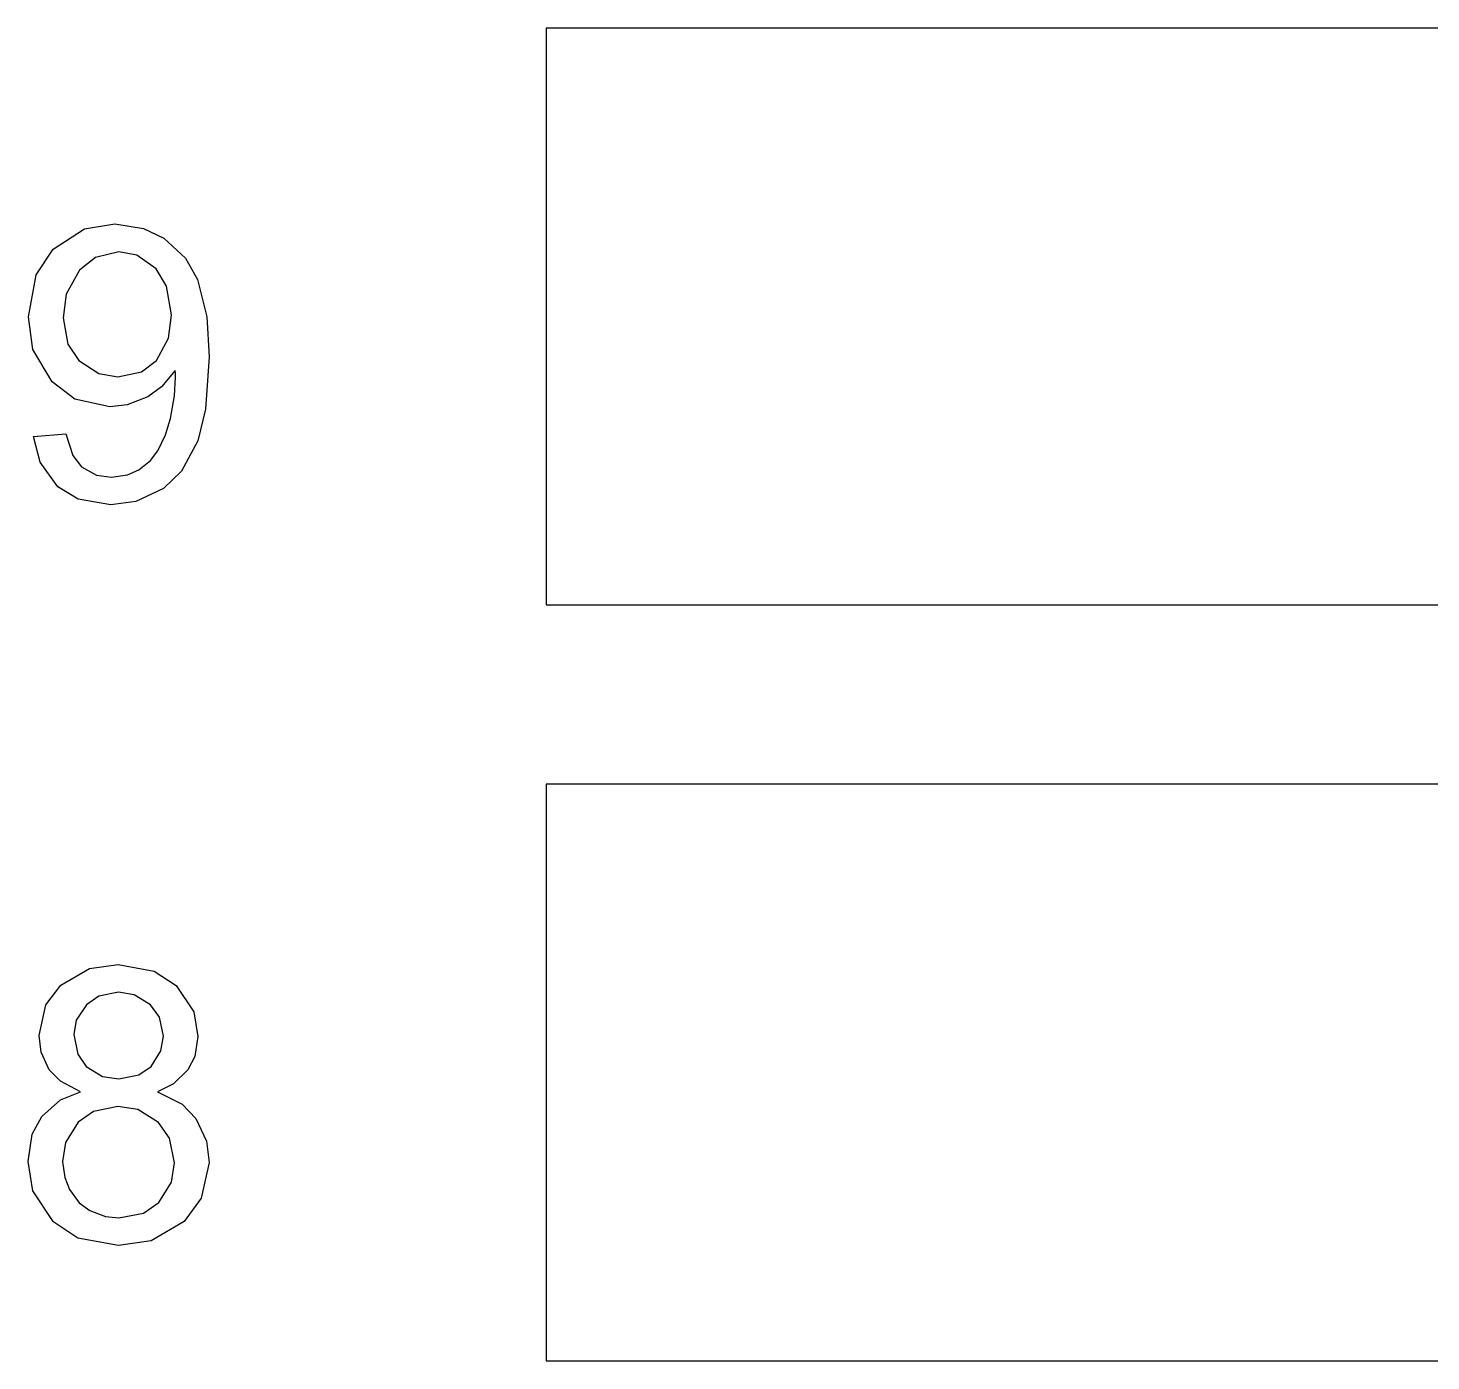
# Model space of a CAD drawing. Header units: millimetres. Extents: x -489 to 574, y -241 to 530.
# Drawn here: x -320.12 to -273.78, y 4.28 to 48.31 of the extents above; entities that cross this region are included whole.
import ezdxf

# ---------------------------------------------------------------- set-up
doc = ezdxf.new("R2010")
doc.units = ezdxf.units.MM
doc.layers.add('01_线宽0.15', color=7, linetype='Continuous')
doc.layers.add('实填充图层01', color=7, linetype='Continuous')

# ---------------------------------------------------------------- blocks, each defined once
blk = doc.blocks.new('图块0818_无名图块')
at = {"layer": '实填充图层01'}
for p, q in [((-0.15, -0.01), (-0.516, 0.363)), ((0.516, -0.363), (-0.15, -0.01))]:
    blk.add_line(p, q, dxfattribs=at)
blk = doc.blocks.new('图块0819_无名图块')
at = {"layer": '实填充图层01'}
for p, q in [((-0.102, 0.022), (-0.167, 0.565)), ((0.167, -0.565), (-0.102, 0.022))]:
    blk.add_line(p, q, dxfattribs=at)
blk = doc.blocks.new('图块0820_无名图块')
at = {"layer": '实填充图层01'}
for p, q in [((-0.133, 0.178), (0.356, 0.834)), ((-0.356, -0.834), (-0.133, 0.178))]:
    blk.add_line(p, q, dxfattribs=at)
blk = doc.blocks.new('图块0821_无名图块')
at = {"layer": '实填充图层01'}
for p, q in [((-0.948, -0.339), (-0.002, 0.207)), ((-0.002, 0.207), (0.948, 0.339))]:
    blk.add_line(p, q, dxfattribs=at)
blk = doc.blocks.new('图块0822_无名图块')
at = {"layer": '实填充图层01'}
for p, q in [((-0.957, 0.346), (0.229, 0.129)), ((0.229, 0.129), (0.957, -0.346))]:
    blk.add_line(p, q, dxfattribs=at)
blk = doc.blocks.new('图块0823_无名图块')
at = {"layer": '实填充图层01'}
for p, q in [((-0.362, 0.842), (0.222, -0.027)), ((0.222, -0.027), (0.362, -0.842))]:
    blk.add_line(p, q, dxfattribs=at)
blk = doc.blocks.new('图块0824_无名图块')
at = {"layer": '实填充图层01'}
for p, q in [((0.165, 0.55), (0.061, -0.107)), ((0.061, -0.107), (-0.165, -0.55))]:
    blk.add_line(p, q, dxfattribs=at)
blk = doc.blocks.new('图块0825_无名图块')
at = {"layer": '实填充图层01'}
for p, q in [((0.503, 0.362), (0.025, -0.097)), ((0.025, -0.097), (-0.503, -0.362))]:
    blk.add_line(p, q, dxfattribs=at)
blk = doc.blocks.new('图块0826_无名图块')
at = {"layer": '实填充图层01'}
for p, q in [((-0.634, 0.44), (0.175, 0.03)), ((0.175, 0.03), (0.634, -0.44))]:
    blk.add_line(p, q, dxfattribs=at)
blk = doc.blocks.new('图块0827_无名图块')
at = {"layer": '实填充图层01'}
for p, q in [((-0.218, 0.725), (0.133, -0.028)), ((0.133, -0.028), (0.218, -0.725))]:
    blk.add_line(p, q, dxfattribs=at)
blk = doc.blocks.new('图块0828_无名图块')
at = {"layer": '实填充图层01'}
for p, q in [((0.412, 0.979), (0.153, -0.209)), ((0.153, -0.209), (-0.412, -0.979))]:
    blk.add_line(p, q, dxfattribs=at)
blk = doc.blocks.new('图块0829_无名图块')
at = {"layer": '实填充图层01'}
for p, q in [((1.084, 0.397), (-0.003, -0.243)), ((-0.003, -0.243), (-1.084, -0.397))]:
    blk.add_line(p, q, dxfattribs=at)
blk = doc.blocks.new('图块0830_无名图块')
at = {"layer": '实填充图层01'}
for p, q in [((-0.258, -0.149), (-1.084, 0.398)), ((1.084, -0.398), (-0.258, -0.149))]:
    blk.add_line(p, q, dxfattribs=at)
blk = doc.blocks.new('图块0831_无名图块')
at = {"layer": '实填充图层01'}
for p, q in [((-0.252, 0.022), (-0.412, 0.994)), ((0.412, -0.994), (-0.252, 0.022))]:
    blk.add_line(p, q, dxfattribs=at)
blk = doc.blocks.new('图块0832_无名图块')
at = {"layer": '实填充图层01'}
for p, q in [((-0.084, 0.16), (0.225, 0.742)), ((-0.225, -0.742), (-0.084, 0.16))]:
    blk.add_line(p, q, dxfattribs=at)
blk = doc.blocks.new('图块0833_无名图块')
at = {"layer": '实填充图层01'}
for p, q in [((-0.641, -0.407), (-0.017, 0.144)), ((-0.017, 0.144), (0.641, 0.407))]:
    blk.add_line(p, q, dxfattribs=at)
blk = doc.blocks.new('图块0834_无名图块')
at = {"layer": '实填充图层01'}
for p, q in [((-0.205, 0.528), (-0.076, -0.122)), ((-0.076, -0.122), (0.205, -0.528))]:
    blk.add_line(p, q, dxfattribs=at)
blk = doc.blocks.new('图块0835_无名图块')
at = {"layer": '实填充图层01'}
for p, q in [((-0.541, 0.205), (0.001, -0.126)), ((0.001, -0.126), (0.541, -0.205))]:
    blk.add_line(p, q, dxfattribs=at)
blk = doc.blocks.new('图块0836_无名图块')
at = {"layer": '实填充图层01'}
for p, q in [((0.123, -0.076), (0.529, 0.203)), ((-0.529, -0.203), (0.123, -0.076))]:
    blk.add_line(p, q, dxfattribs=at)
blk = doc.blocks.new('图块0837_无名图块')
at = {"layer": '实填充图层01'}
for p, q in [((0.125, 0.014), (0.204, 0.498)), ((-0.204, -0.498), (0.125, 0.014))]:
    blk.add_line(p, q, dxfattribs=at)
blk = doc.blocks.new('图块0838_无名图块')
at = {"layer": '实填充图层01'}
for p, q in [((0.079, 0.111), (-0.211, 0.518)), ((0.211, -0.518), (0.079, 0.111))]:
    blk.add_line(p, q, dxfattribs=at)
blk = doc.blocks.new('图块0839_无名图块')
at = {"layer": '实填充图层01'}
for p, q in [((-0.01, 0.128), (-0.529, 0.21)), ((0.529, -0.21), (-0.01, 0.128))]:
    blk.add_line(p, q, dxfattribs=at)
blk = doc.blocks.new('图块0840_无名图块')
at = {"layer": '实填充图层01'}
for p, q in [((-0.119, 0.076), (-0.531, -0.205)), ((0.531, 0.205), (-0.119, 0.076))]:
    blk.add_line(p, q, dxfattribs=at)
blk = doc.blocks.new('图块0841_无名图块')
at = {"layer": '实填充图层01'}
for p, q in [((0.209, 0.49), (-0.128, -0.019)), ((-0.128, -0.019), (-0.209, -0.49))]:
    blk.add_line(p, q, dxfattribs=at)
blk = doc.blocks.new('图块0842_无名图块')
at = {"layer": '实填充图层01'}
for p, q in [((-0.111, 0.462), (-0.042, -0.063)), ((-0.042, -0.063), (0.111, -0.462))]:
    blk.add_line(p, q, dxfattribs=at)
blk = doc.blocks.new('图块0843_无名图块')
at = {"layer": '实填充图层01'}
for p, q in [((-0.336, 0.345), (-0.016, -0.091)), ((-0.016, -0.091), (0.336, -0.345))]:
    blk.add_line(p, q, dxfattribs=at)
blk = doc.blocks.new('图块0844_无名图块')
at = {"layer": '实填充图层01'}
for p, q in [((-0.48, 0.123), (0.042, -0.075)), ((0.042, -0.075), (0.48, -0.123))]:
    blk.add_line(p, q, dxfattribs=at)
blk = doc.blocks.new('图块0845_无名图块')
at = {"layer": '实填充图层01'}
for p, q in [((0.151, -0.096), (0.661, 0.257)), ((-0.661, -0.257), (0.151, -0.096))]:
    blk.add_line(p, q, dxfattribs=at)
blk = doc.blocks.new('图块0846_无名图块')
at = {"layer": '实填充图层01'}
for p, q in [((0.158, 0.01), (0.258, 0.654)), ((-0.258, -0.654), (0.158, 0.01))]:
    blk.add_line(p, q, dxfattribs=at)
blk = doc.blocks.new('图块0847_无名图块')
at = {"layer": '实填充图层01'}
for p, q in [((0.099, 0.149), (-0.266, 0.667)), ((0.266, -0.667), (0.099, 0.149))]:
    blk.add_line(p, q, dxfattribs=at)
blk = doc.blocks.new('图块0848_无名图块')
at = {"layer": '实填充图层01'}
for p, q in [((-0.013, 0.161), (-0.672, 0.264)), ((0.672, -0.264), (-0.013, 0.161))]:
    blk.add_line(p, q, dxfattribs=at)
blk = doc.blocks.new('图块0849_无名图块')
at = {"layer": '实填充图层01'}
for p, q in [((-0.147, 0.097), (-0.653, -0.26)), ((0.653, 0.26), (-0.147, 0.097))]:
    blk.add_line(p, q, dxfattribs=at)
blk = doc.blocks.new('图块0850_无名图块')
at = {"layer": '实填充图层01'}
for p, q in [((0.257, 0.651), (-0.158, -0.014)), ((-0.158, -0.014), (-0.257, -0.651))]:
    blk.add_line(p, q, dxfattribs=at)
blk = doc.blocks.new('图块0851_无名图块')
at = {"layer": '实填充图层01'}
for p, q in [((-0.15, -0.01), (-0.516, 0.363)), ((0.516, -0.363), (-0.15, -0.01))]:
    blk.add_line(p, q, dxfattribs=at)
blk = doc.blocks.new('图块0852_无名图块')
at = {"layer": '实填充图层01'}
for p, q in [((-0.102, 0.022), (-0.167, 0.565)), ((0.167, -0.565), (-0.102, 0.022))]:
    blk.add_line(p, q, dxfattribs=at)
blk = doc.blocks.new('图块0853_无名图块')
at = {"layer": '实填充图层01'}
for p, q in [((-0.133, 0.178), (0.356, 0.834)), ((-0.356, -0.834), (-0.133, 0.178))]:
    blk.add_line(p, q, dxfattribs=at)
blk = doc.blocks.new('图块0854_无名图块')
at = {"layer": '实填充图层01'}
for p, q in [((-0.948, -0.339), (-0.002, 0.207)), ((-0.002, 0.207), (0.948, 0.339))]:
    blk.add_line(p, q, dxfattribs=at)
blk = doc.blocks.new('图块0855_无名图块')
at = {"layer": '实填充图层01'}
for p, q in [((-0.957, 0.346), (0.229, 0.129)), ((0.229, 0.129), (0.957, -0.346))]:
    blk.add_line(p, q, dxfattribs=at)
blk = doc.blocks.new('图块0856_无名图块')
at = {"layer": '实填充图层01'}
for p, q in [((-0.362, 0.842), (0.222, -0.027)), ((0.222, -0.027), (0.362, -0.842))]:
    blk.add_line(p, q, dxfattribs=at)
blk = doc.blocks.new('图块0857_无名图块')
at = {"layer": '实填充图层01'}
for p, q in [((0.165, 0.55), (0.061, -0.107)), ((0.061, -0.107), (-0.165, -0.55))]:
    blk.add_line(p, q, dxfattribs=at)
blk = doc.blocks.new('图块0858_无名图块')
at = {"layer": '实填充图层01'}
for p, q in [((0.503, 0.362), (0.025, -0.097)), ((0.025, -0.097), (-0.503, -0.362))]:
    blk.add_line(p, q, dxfattribs=at)
blk = doc.blocks.new('图块0859_无名图块')
at = {"layer": '实填充图层01'}
for p, q in [((-0.634, 0.44), (0.175, 0.03)), ((0.175, 0.03), (0.634, -0.44))]:
    blk.add_line(p, q, dxfattribs=at)
blk = doc.blocks.new('图块0860_无名图块')
at = {"layer": '实填充图层01'}
for p, q in [((-0.218, 0.725), (0.133, -0.028)), ((0.133, -0.028), (0.218, -0.725))]:
    blk.add_line(p, q, dxfattribs=at)
blk = doc.blocks.new('图块0861_无名图块')
at = {"layer": '实填充图层01'}
for p, q in [((0.412, 0.979), (0.153, -0.209)), ((0.153, -0.209), (-0.412, -0.979))]:
    blk.add_line(p, q, dxfattribs=at)
blk = doc.blocks.new('图块0862_无名图块')
at = {"layer": '实填充图层01'}
for p, q in [((1.084, 0.397), (-0.003, -0.243)), ((-0.003, -0.243), (-1.084, -0.397))]:
    blk.add_line(p, q, dxfattribs=at)
blk = doc.blocks.new('图块0863_无名图块')
at = {"layer": '实填充图层01'}
for p, q in [((-0.258, -0.149), (-1.084, 0.398)), ((1.084, -0.398), (-0.258, -0.149))]:
    blk.add_line(p, q, dxfattribs=at)
blk = doc.blocks.new('图块0864_无名图块')
at = {"layer": '实填充图层01'}
for p, q in [((-0.252, 0.022), (-0.412, 0.994)), ((0.412, -0.994), (-0.252, 0.022))]:
    blk.add_line(p, q, dxfattribs=at)
blk = doc.blocks.new('图块0865_无名图块')
at = {"layer": '实填充图层01'}
for p, q in [((-0.084, 0.16), (0.225, 0.742)), ((-0.225, -0.742), (-0.084, 0.16))]:
    blk.add_line(p, q, dxfattribs=at)
blk = doc.blocks.new('图块0866_无名图块')
at = {"layer": '实填充图层01'}
for p, q in [((-0.641, -0.407), (-0.017, 0.144)), ((-0.017, 0.144), (0.641, 0.407))]:
    blk.add_line(p, q, dxfattribs=at)
blk = doc.blocks.new('图块0867_无名图块')
at = {"layer": '实填充图层01'}
for p, q in [((-0.205, 0.528), (-0.076, -0.122)), ((-0.076, -0.122), (0.205, -0.528))]:
    blk.add_line(p, q, dxfattribs=at)
blk = doc.blocks.new('图块0868_无名图块')
at = {"layer": '实填充图层01'}
for p, q in [((-0.541, 0.205), (0.001, -0.126)), ((0.001, -0.126), (0.541, -0.205))]:
    blk.add_line(p, q, dxfattribs=at)
blk = doc.blocks.new('图块0869_无名图块')
at = {"layer": '实填充图层01'}
for p, q in [((0.123, -0.076), (0.529, 0.203)), ((-0.529, -0.203), (0.123, -0.076))]:
    blk.add_line(p, q, dxfattribs=at)
blk = doc.blocks.new('图块0870_无名图块')
at = {"layer": '实填充图层01'}
for p, q in [((0.125, 0.014), (0.204, 0.498)), ((-0.204, -0.498), (0.125, 0.014))]:
    blk.add_line(p, q, dxfattribs=at)
blk = doc.blocks.new('图块0871_无名图块')
at = {"layer": '实填充图层01'}
for p, q in [((0.079, 0.111), (-0.211, 0.518)), ((0.211, -0.518), (0.079, 0.111))]:
    blk.add_line(p, q, dxfattribs=at)
blk = doc.blocks.new('图块0872_无名图块')
at = {"layer": '实填充图层01'}
for p, q in [((-0.01, 0.128), (-0.529, 0.21)), ((0.529, -0.21), (-0.01, 0.128))]:
    blk.add_line(p, q, dxfattribs=at)
blk = doc.blocks.new('图块0873_无名图块')
at = {"layer": '实填充图层01'}
for p, q in [((-0.119, 0.076), (-0.531, -0.205)), ((0.531, 0.205), (-0.119, 0.076))]:
    blk.add_line(p, q, dxfattribs=at)
blk = doc.blocks.new('图块0874_无名图块')
at = {"layer": '实填充图层01'}
for p, q in [((0.209, 0.49), (-0.128, -0.019)), ((-0.128, -0.019), (-0.209, -0.49))]:
    blk.add_line(p, q, dxfattribs=at)
blk = doc.blocks.new('图块0875_无名图块')
at = {"layer": '实填充图层01'}
for p, q in [((-0.111, 0.462), (-0.042, -0.063)), ((-0.042, -0.063), (0.111, -0.462))]:
    blk.add_line(p, q, dxfattribs=at)
blk = doc.blocks.new('图块0876_无名图块')
at = {"layer": '实填充图层01'}
for p, q in [((-0.336, 0.345), (-0.016, -0.091)), ((-0.016, -0.091), (0.336, -0.345))]:
    blk.add_line(p, q, dxfattribs=at)
blk = doc.blocks.new('图块0877_无名图块')
at = {"layer": '实填充图层01'}
for p, q in [((-0.48, 0.123), (0.042, -0.075)), ((0.042, -0.075), (0.48, -0.123))]:
    blk.add_line(p, q, dxfattribs=at)
blk = doc.blocks.new('图块0878_无名图块')
at = {"layer": '实填充图层01'}
for p, q in [((0.151, -0.096), (0.661, 0.257)), ((-0.661, -0.257), (0.151, -0.096))]:
    blk.add_line(p, q, dxfattribs=at)
blk = doc.blocks.new('图块0879_无名图块')
at = {"layer": '实填充图层01'}
for p, q in [((0.158, 0.01), (0.258, 0.654)), ((-0.258, -0.654), (0.158, 0.01))]:
    blk.add_line(p, q, dxfattribs=at)
blk = doc.blocks.new('图块0880_无名图块')
at = {"layer": '实填充图层01'}
for p, q in [((0.099, 0.149), (-0.266, 0.667)), ((0.266, -0.667), (0.099, 0.149))]:
    blk.add_line(p, q, dxfattribs=at)
blk = doc.blocks.new('图块0881_无名图块')
at = {"layer": '实填充图层01'}
for p, q in [((-0.013, 0.161), (-0.672, 0.264)), ((0.672, -0.264), (-0.013, 0.161))]:
    blk.add_line(p, q, dxfattribs=at)
blk = doc.blocks.new('图块0882_无名图块')
at = {"layer": '实填充图层01'}
for p, q in [((-0.147, 0.097), (-0.653, -0.26)), ((0.653, 0.26), (-0.147, 0.097))]:
    blk.add_line(p, q, dxfattribs=at)
blk = doc.blocks.new('图块0883_无名图块')
at = {"layer": '实填充图层01'}
for p, q in [((0.257, 0.651), (-0.158, -0.014)), ((-0.158, -0.014), (-0.257, -0.651))]:
    blk.add_line(p, q, dxfattribs=at)
blk = doc.blocks.new('图块2606_无名图块')
at = {"layer": '实填充图层01'}
for p, q in [((-0.26, 0.547), (-0.03, -0.168)), ((-0.03, -0.168), (0.26, -0.547))]:
    blk.add_line(p, q, dxfattribs=at)
blk = doc.blocks.new('图块2607_无名图块')
at = {"layer": '实填充图层01'}
for p, q in [((-0.493, 0.17), (0.005, -0.104)), ((0.005, -0.104), (0.493, -0.17))]:
    blk.add_line(p, q, dxfattribs=at)
blk = doc.blocks.new('图块2608_无名图块')
at = {"layer": '实填充图层01'}
for p, q in [((0.085, -0.044), (0.452, 0.119)), ((-0.452, -0.119), (0.085, -0.044))]:
    blk.add_line(p, q, dxfattribs=at)
blk = doc.blocks.new('图块2609_无名图块')
at = {"layer": '实填充图层01'}
for p, q in [((0.074, -0.002), (0.317, 0.315)), ((-0.317, -0.315), (0.074, -0.002))]:
    blk.add_line(p, q, dxfattribs=at)
blk = doc.blocks.new('图块2610_无名图块')
at = {"layer": '实填充图层01'}
for p, q in [((0.044, -0.004), (0.206, 0.532)), ((-0.206, -0.532), (0.044, -0.004))]:
    blk.add_line(p, q, dxfattribs=at)
blk = doc.blocks.new('图块2611_无名图块')
at = {"layer": '实填充图层01'}
for p, q in [((0.051, 0.076), (0.084, 0.683)), ((-0.084, -0.683), (0.051, 0.076))]:
    blk.add_line(p, q, dxfattribs=at)
blk = doc.blocks.new('图块2612_无名图块')
at = {"layer": '实填充图层01'}
for p, q in [((0.001, -0.005), (-0.003, 0.112)), ((0.003, -0.112), (0.001, -0.005))]:
    blk.add_line(p, q, dxfattribs=at)
blk = doc.blocks.new('图块2613_无名图块')
at = {"layer": '实填充图层01'}
for p, q in [((0.456, 0.433), (0.005, -0.102)), ((0.005, -0.102), (-0.456, -0.433))]:
    blk.add_line(p, q, dxfattribs=at)
blk = doc.blocks.new('图块2614_无名图块')
at = {"layer": '实填充图层01'}
for p, q in [((0.627, 0.166), (-0.052, -0.102)), ((-0.052, -0.102), (-0.627, -0.166))]:
    blk.add_line(p, q, dxfattribs=at)
blk = doc.blocks.new('图块2615_无名图块')
at = {"layer": '实填充图层01'}
for p, q in [((-0.2, -0.153), (-0.954, 0.41)), ((0.954, -0.41), (-0.2, -0.153))]:
    blk.add_line(p, q, dxfattribs=at)
blk = doc.blocks.new('图块2616_无名图块')
at = {"layer": '实填充图层01'}
for p, q in [((-0.239, 0), (-0.39, 1.078)), ((0.39, -1.078), (-0.239, 0))]:
    blk.add_line(p, q, dxfattribs=at)
blk = doc.blocks.new('图块2617_无名图块')
at = {"layer": '实填充图层01'}
for p, q in [((-0.152, 0.267), (0.407, 1.113)), ((-0.407, -1.113), (-0.152, 0.267))]:
    blk.add_line(p, q, dxfattribs=at)
blk = doc.blocks.new('图块2618_无名图块')
at = {"layer": '实填充图层01'}
for p, q in [((-1.02, -0.421), (0.02, 0.258)), ((0.02, 0.258), (1.02, 0.421))]:
    blk.add_line(p, q, dxfattribs=at)
blk = doc.blocks.new('图块2619_无名图块')
at = {"layer": '实填充图层01'}
for p, q in [((-0.81, 0.239), (0.133, 0.089)), ((0.133, 0.089), (0.81, -0.239))]:
    blk.add_line(p, q, dxfattribs=at)
blk = doc.blocks.new('图块2620_无名图块')
at = {"layer": '实填充图层01'}
for p, q in [((-0.557, 0.681), (0.154, 0.019)), ((0.154, 0.019), (0.557, -0.681))]:
    blk.add_line(p, q, dxfattribs=at)
blk = doc.blocks.new('图块2621_无名图块')
at = {"layer": '实填充图层01'}
for p, q in [((-0.19, 1.278), (0.117, 0.041)), ((0.117, 0.041), (0.19, -1.278))]:
    blk.add_line(p, q, dxfattribs=at)
blk = doc.blocks.new('图块2622_无名图块')
at = {"layer": '实填充图层01'}
for p, q in [((0.189, 1.388), (0.07, -0.342)), ((0.07, -0.342), (-0.189, -1.388))]:
    blk.add_line(p, q, dxfattribs=at)
blk = doc.blocks.new('图块2623_无名图块')
at = {"layer": '实填充图层01'}
for p, q in [((0.563, 0.786), (0.023, -0.216)), ((0.023, -0.216), (-0.563, -0.786))]:
    blk.add_line(p, q, dxfattribs=at)
blk = doc.blocks.new('图块2624_无名图块')
at = {"layer": '实填充图层01'}
for p, q in [((0.874, 0.27), (-0.042, -0.165)), ((-0.042, -0.165), (-0.874, -0.27))]:
    blk.add_line(p, q, dxfattribs=at)
blk = doc.blocks.new('图块2625_无名图块')
at = {"layer": '实填充图层01'}
for p, q in [((-0.201, -0.111), (-0.871, 0.296)), ((0.871, -0.296), (-0.201, -0.111))]:
    blk.add_line(p, q, dxfattribs=at)
blk = doc.blocks.new('图块2626_无名图块')
at = {"layer": '实填充图层01'}
for p, q in [((-0.181, -0.018), (-0.405, 0.834)), ((0.405, -0.834), (-0.181, -0.018))]:
    blk.add_line(p, q, dxfattribs=at)
blk = doc.blocks.new('图块2627_无名图块')
at = {"layer": '实填充图层01'}
for p, q in [((0.095, 0.189), (-0.254, 0.761)), ((0.254, -0.761), (0.095, 0.189))]:
    blk.add_line(p, q, dxfattribs=at)
blk = doc.blocks.new('图块2628_无名图块')
at = {"layer": '实填充图层01'}
for p, q in [((-0.02, 0.172), (-0.615, 0.281)), ((0.615, -0.281), (-0.02, 0.172))]:
    blk.add_line(p, q, dxfattribs=at)
blk = doc.blocks.new('图块2629_无名图块')
at = {"layer": '实填充图层01'}
for p, q in [((-0.128, 0.113), (-0.648, -0.303)), ((0.648, 0.303), (-0.128, 0.113))]:
    blk.add_line(p, q, dxfattribs=at)
blk = doc.blocks.new('图块2630_无名图块')
at = {"layer": '实填充图层01'}
for p, q in [((0.274, 0.786), (-0.168, -0.006)), ((-0.168, -0.006), (-0.274, -0.786))]:
    blk.add_line(p, q, dxfattribs=at)
blk = doc.blocks.new('图块2631_无名图块')
at = {"layer": '实填充图层01'}
for p, q in [((-0.259, 0.704), (-0.096, -0.165)), ((-0.096, -0.165), (0.259, -0.704))]:
    blk.add_line(p, q, dxfattribs=at)
blk = doc.blocks.new('图块2632_无名图块')
at = {"layer": '实填充图层01'}
for p, q in [((-0.647, 0.271), (0.016, -0.166)), ((0.016, -0.166), (0.647, -0.271))]:
    blk.add_line(p, q, dxfattribs=at)
blk = doc.blocks.new('图块2633_无名图块')
at = {"layer": '实填充图层01'}
for p, q in [((0.144, -0.101), (0.636, 0.271)), ((-0.636, -0.271), (0.144, -0.101))]:
    blk.add_line(p, q, dxfattribs=at)
blk = doc.blocks.new('图块2634_无名图块')
at = {"layer": '实填充图层01'}
for p, q in [((0.153, -0.013), (0.249, 0.75)), ((-0.249, -0.75), (0.153, -0.013))]:
    blk.add_line(p, q, dxfattribs=at)
blk = doc.blocks.new('图块2635_无名图块')
at = {"layer": '实填充图层01'}
for p, q in [((-0.26, 0.547), (-0.03, -0.168)), ((-0.03, -0.168), (0.26, -0.547))]:
    blk.add_line(p, q, dxfattribs=at)
blk = doc.blocks.new('图块2636_无名图块')
at = {"layer": '实填充图层01'}
for p, q in [((-0.493, 0.17), (0.005, -0.104)), ((0.005, -0.104), (0.493, -0.17))]:
    blk.add_line(p, q, dxfattribs=at)
blk = doc.blocks.new('图块2637_无名图块')
at = {"layer": '实填充图层01'}
for p, q in [((0.085, -0.044), (0.452, 0.119)), ((-0.452, -0.119), (0.085, -0.044))]:
    blk.add_line(p, q, dxfattribs=at)
blk = doc.blocks.new('图块2638_无名图块')
at = {"layer": '实填充图层01'}
for p, q in [((0.074, -0.002), (0.317, 0.315)), ((-0.317, -0.315), (0.074, -0.002))]:
    blk.add_line(p, q, dxfattribs=at)
blk = doc.blocks.new('图块2639_无名图块')
at = {"layer": '实填充图层01'}
for p, q in [((0.044, -0.004), (0.206, 0.532)), ((-0.206, -0.532), (0.044, -0.004))]:
    blk.add_line(p, q, dxfattribs=at)
blk = doc.blocks.new('图块2640_无名图块')
at = {"layer": '实填充图层01'}
for p, q in [((0.051, 0.076), (0.084, 0.683)), ((-0.084, -0.683), (0.051, 0.076))]:
    blk.add_line(p, q, dxfattribs=at)
blk = doc.blocks.new('图块2641_无名图块')
at = {"layer": '实填充图层01'}
for p, q in [((0.001, -0.005), (-0.003, 0.112)), ((0.003, -0.112), (0.001, -0.005))]:
    blk.add_line(p, q, dxfattribs=at)
blk = doc.blocks.new('图块2642_无名图块')
at = {"layer": '实填充图层01'}
for p, q in [((0.456, 0.433), (0.005, -0.102)), ((0.005, -0.102), (-0.456, -0.433))]:
    blk.add_line(p, q, dxfattribs=at)
blk = doc.blocks.new('图块2643_无名图块')
at = {"layer": '实填充图层01'}
for p, q in [((0.627, 0.166), (-0.052, -0.102)), ((-0.052, -0.102), (-0.627, -0.166))]:
    blk.add_line(p, q, dxfattribs=at)
blk = doc.blocks.new('图块2644_无名图块')
at = {"layer": '实填充图层01'}
for p, q in [((-0.2, -0.153), (-0.954, 0.41)), ((0.954, -0.41), (-0.2, -0.153))]:
    blk.add_line(p, q, dxfattribs=at)
blk = doc.blocks.new('图块2645_无名图块')
at = {"layer": '实填充图层01'}
for p, q in [((-0.239, 0), (-0.39, 1.078)), ((0.39, -1.078), (-0.239, 0))]:
    blk.add_line(p, q, dxfattribs=at)
blk = doc.blocks.new('图块2646_无名图块')
at = {"layer": '实填充图层01'}
for p, q in [((-0.152, 0.267), (0.407, 1.113)), ((-0.407, -1.113), (-0.152, 0.267))]:
    blk.add_line(p, q, dxfattribs=at)
blk = doc.blocks.new('图块2647_无名图块')
at = {"layer": '实填充图层01'}
for p, q in [((-1.02, -0.421), (0.02, 0.258)), ((0.02, 0.258), (1.02, 0.421))]:
    blk.add_line(p, q, dxfattribs=at)
blk = doc.blocks.new('图块2648_无名图块')
at = {"layer": '实填充图层01'}
for p, q in [((-0.81, 0.239), (0.133, 0.089)), ((0.133, 0.089), (0.81, -0.239))]:
    blk.add_line(p, q, dxfattribs=at)
blk = doc.blocks.new('图块2649_无名图块')
at = {"layer": '实填充图层01'}
for p, q in [((-0.557, 0.681), (0.154, 0.019)), ((0.154, 0.019), (0.557, -0.681))]:
    blk.add_line(p, q, dxfattribs=at)
blk = doc.blocks.new('图块2650_无名图块')
at = {"layer": '实填充图层01'}
for p, q in [((-0.19, 1.278), (0.117, 0.041)), ((0.117, 0.041), (0.19, -1.278))]:
    blk.add_line(p, q, dxfattribs=at)
blk = doc.blocks.new('图块2651_无名图块')
at = {"layer": '实填充图层01'}
for p, q in [((0.189, 1.388), (0.07, -0.342)), ((0.07, -0.342), (-0.189, -1.388))]:
    blk.add_line(p, q, dxfattribs=at)
blk = doc.blocks.new('图块2652_无名图块')
at = {"layer": '实填充图层01'}
for p, q in [((0.563, 0.786), (0.023, -0.216)), ((0.023, -0.216), (-0.563, -0.786))]:
    blk.add_line(p, q, dxfattribs=at)
blk = doc.blocks.new('图块2653_无名图块')
at = {"layer": '实填充图层01'}
for p, q in [((0.874, 0.27), (-0.042, -0.165)), ((-0.042, -0.165), (-0.874, -0.27))]:
    blk.add_line(p, q, dxfattribs=at)
blk = doc.blocks.new('图块2654_无名图块')
at = {"layer": '实填充图层01'}
for p, q in [((-0.201, -0.111), (-0.871, 0.296)), ((0.871, -0.296), (-0.201, -0.111))]:
    blk.add_line(p, q, dxfattribs=at)
blk = doc.blocks.new('图块2655_无名图块')
at = {"layer": '实填充图层01'}
for p, q in [((-0.181, -0.018), (-0.405, 0.834)), ((0.405, -0.834), (-0.181, -0.018))]:
    blk.add_line(p, q, dxfattribs=at)
blk = doc.blocks.new('图块2656_无名图块')
at = {"layer": '实填充图层01'}
for p, q in [((0.095, 0.189), (-0.254, 0.761)), ((0.254, -0.761), (0.095, 0.189))]:
    blk.add_line(p, q, dxfattribs=at)
blk = doc.blocks.new('图块2657_无名图块')
at = {"layer": '实填充图层01'}
for p, q in [((-0.02, 0.172), (-0.615, 0.281)), ((0.615, -0.281), (-0.02, 0.172))]:
    blk.add_line(p, q, dxfattribs=at)
blk = doc.blocks.new('图块2658_无名图块')
at = {"layer": '实填充图层01'}
for p, q in [((-0.128, 0.113), (-0.648, -0.303)), ((0.648, 0.303), (-0.128, 0.113))]:
    blk.add_line(p, q, dxfattribs=at)
blk = doc.blocks.new('图块2659_无名图块')
at = {"layer": '实填充图层01'}
for p, q in [((0.274, 0.786), (-0.168, -0.006)), ((-0.168, -0.006), (-0.274, -0.786))]:
    blk.add_line(p, q, dxfattribs=at)
blk = doc.blocks.new('图块2660_无名图块')
at = {"layer": '实填充图层01'}
for p, q in [((-0.259, 0.704), (-0.096, -0.165)), ((-0.096, -0.165), (0.259, -0.704))]:
    blk.add_line(p, q, dxfattribs=at)
blk = doc.blocks.new('图块2661_无名图块')
at = {"layer": '实填充图层01'}
for p, q in [((-0.647, 0.271), (0.016, -0.166)), ((0.016, -0.166), (0.647, -0.271))]:
    blk.add_line(p, q, dxfattribs=at)
blk = doc.blocks.new('图块2662_无名图块')
at = {"layer": '实填充图层01'}
for p, q in [((0.144, -0.101), (0.636, 0.271)), ((-0.636, -0.271), (0.144, -0.101))]:
    blk.add_line(p, q, dxfattribs=at)
blk = doc.blocks.new('图块2663_无名图块')
at = {"layer": '实填充图层01'}
for p, q in [((0.153, -0.013), (0.249, 0.75)), ((-0.249, -0.75), (0.153, -0.013))]:
    blk.add_line(p, q, dxfattribs=at)

msp = doc.modelspace()

# ---------------------------------------------------------------- linework, layer by layer
at = {"layer": '01_线宽0.15'}
for p, q in [((-131.559, 48.31), (-303.009, 48.31)), ((-303.009, 48.31), (-303.009, 29.26)), ((-319.945, 34.821), (-318.879, 34.91)), ((-319.945, 34.821), (-318.879, 34.91)), ((-303.009, 29.26), (-131.559, 29.26)), ((-150.609, 23.329), (-303.009, 23.329)), ((-303.009, 23.329), (-303.009, 4.279)), ((-303.009, 4.279), (-150.609, 4.279))]:
    msp.add_line(p, q, dxfattribs=at)

# ---------------------------------------------------------------- block references
for name, p in [('图块2618_无名图块', (-318.275, 41.423)), ('图块2647_无名图块', (-318.275, 41.423)), ('图块2619_无名图块', (-316.445, 41.605)), ('图块2648_无名图块', (-316.445, 41.605)), ('图块2620_无名图块', (-315.079, 40.685)), ('图块2649_无名图块', (-315.079, 40.685)), ('图块2617_无名图块', (-319.703, 39.888)), ('图块2646_无名图块', (-319.703, 39.888)), ('图块2629_无名图块', (-317.772, 40.614)), ('图块2658_无名图块', (-317.772, 40.614)), ('图块2628_无名图块', (-316.509, 40.635)), ('图块2657_无名图块', (-316.509, 40.635)), ('图块2627_无名图块', (-315.64, 39.593)), ('图块2656_无名图块', (-315.64, 39.593)), ('图块2630_无名图块', (-318.693, 39.525)), ('图块2659_无名图块', (-318.693, 39.525)), ('图块2621_无名图块', (-314.332, 38.726)), ('图块2650_无名图块', (-314.332, 38.726)), ('图块2616_无名图块', (-319.721, 37.696)), ('图块2645_无名图块', (-319.721, 37.696)), ('图块2631_无名图块', (-318.708, 38.035)), ('图块2660_无名图块', (-318.708, 38.035)), ('图块2634_无名图块', (-315.635, 38.081)), ('图块2663_无名图块', (-315.635, 38.081)), ('图块2632_无名图块', (-317.802, 37.06)), ('图块2661_无名图块', (-317.802, 37.06)), ('图块2633_无名图块', (-316.52, 37.06)), ('图块2662_无名图块', (-316.52, 37.06)), ('图块2622_无名图块', (-314.33, 36.06)), ('图块2651_无名图块', (-314.33, 36.06)), ('图块2615_无名图块', (-318.378, 36.208)), ('图块2644_无名图块', (-318.378, 36.208)), ('图块2613_无名图块', (-315.715, 36.564)), ('图块2642_无名图块', (-315.715, 36.564)), ('图块2611_无名图块', (-315.336, 36.09)), ('图块2640_无名图块', (-315.336, 36.09)), ('图块2612_无名图块', (-315.256, 36.884)), ('图块2641_无名图块', (-315.256, 36.884)), ('图块2614_无名图块', (-316.798, 35.965)), ('图块2643_无名图块', (-316.798, 35.965)), ('图块2610_无名图块', (-315.626, 34.875)), ('图块2639_无名图块', (-315.626, 34.875)), ('图块2626_无名图块', (-319.54, 33.987)), ('图块2655_无名图块', (-319.54, 33.987)), ('图块2606_无名图块', (-318.618, 34.362)), ('图块2635_无名图块', (-318.618, 34.362)), ('图块2609_无名图块', (-316.15, 34.027)), ('图块2638_无名图块', (-316.15, 34.027)), ('图块2623_无名图块', (-315.081, 33.886)), ('图块2652_无名图块', (-315.081, 33.886)), ('图块2607_无名图块', (-317.865, 33.645)), ('图块2636_无名图块', (-317.865, 33.645)), ('图块2608_无名图块', (-316.92, 33.593)), ('图块2637_无名图块', (-316.92, 33.593)), ('图块2625_无名图块', (-318.264, 32.856)), ('图块2654_无名图块', (-318.264, 32.856)), ('图块2624_无名图块', (-316.518, 32.83)), ('图块2653_无名图块', (-316.518, 32.83)), ('图块0821_无名图块', (-318.095, 17.033)), ('图块0854_无名图块', (-318.095, 17.033)), ('图块0822_无名图块', (-316.19, 17.026)), ('图块0855_无名图块', (-316.19, 17.026)), ('图块0820_无名图块', (-319.399, 15.86)), ('图块0853_无名图块', (-319.399, 15.86)), ('图块0840_无名图块', (-317.664, 16.252)), ('图块0873_无名图块', (-317.664, 16.252)), ('图块0839_无名图块', (-316.603, 16.248)), ('图块0872_无名图块', (-316.603, 16.248)), ('图块0823_无名图块', (-314.872, 15.837)), ('图块0856_无名图块', (-314.872, 15.837)), ('图块0841_无名图块', (-318.403, 15.557)), ('图块0874_无名图块', (-318.403, 15.557)), ('图块0838_无名图块', (-315.863, 15.521)), ('图块0871_无名图块', (-315.863, 15.521)), ('图块0819_无名图块', (-319.588, 14.461)), ('图块0852_无名图块', (-319.588, 14.461)), ('图块0834_无名图块', (-318.407, 14.538)), ('图块0867_无名图块', (-318.407, 14.538)), ('图块0837_无名图块', (-315.857, 14.505)), ('图块0870_无名图块', (-315.857, 14.505)), ('图块0824_无名图块', (-314.675, 14.444)), ('图块0857_无名图块', (-314.675, 14.444)), ('图块0835_无名图块', (-317.66, 13.805)), ('图块0868_无名图块', (-317.66, 13.805)), ('图块0836_无名图块', (-316.59, 13.803)), ('图块0869_无名图块', (-316.59, 13.803)), ('图块0818_无名图块', (-318.905, 13.533)), ('图块0851_无名图块', (-318.905, 13.533)), ('图块0825_无名图块', (-315.343, 13.532)), ('图块0858_无名图块', (-315.343, 13.532)), ('图块0833_无名图块', (-319.031, 12.763)), ('图块0866_无名图块', (-319.031, 12.763)), ('图块0826_无名图块', (-315.211, 12.73)), ('图块0859_无名图块', (-315.211, 12.73)), ('图块0849_无名图块', (-317.813, 12.425)), ('图块0882_无名图块', (-317.813, 12.425)), ('图块0848_无名图块', (-316.488, 12.422)), ('图块0881_无名图块', (-316.488, 12.422)), ('图块0832_无名图块', (-319.898, 11.613)), ('图块0865_无名图块', (-319.898, 11.613)), ('图块0850_无名图块', (-318.723, 11.514)), ('图块0883_无名图块', (-318.723, 11.514)), ('图块0847_无名图块', (-315.55, 11.492)), ('图块0880_无名图块', (-315.55, 11.492)), ('图块0827_无名图块', (-314.359, 11.565)), ('图块0860_无名图块', (-314.359, 11.565)), ('图块0831_无名图块', (-319.711, 9.878)), ('图块0864_无名图块', (-319.711, 9.878)), ('图块0842_无名图块', (-318.869, 10.4)), ('图块0875_无名图块', (-318.869, 10.4)), ('图块0846_无名图块', (-315.543, 10.171)), ('图块0879_无名图块', (-315.543, 10.171)), ('图块0828_无名图块', (-314.553, 9.861)), ('图块0861_无名图块', (-314.553, 9.861)), ('图块0843_无名图块', (-318.421, 9.593)), ('图块0876_无名图块', (-318.421, 9.593)), ('图块0845_无名图块', (-316.462, 9.259)), ('图块0878_无名图块', (-316.462, 9.259)), ('图块0830_无名图块', (-318.216, 8.486)), ('图块0863_无名图块', (-318.216, 8.486)), ('图块0844_无名图块', (-317.604, 9.125)), ('图块0877_无名图块', (-317.604, 9.125)), ('图块0829_无名图块', (-316.049, 8.485)), ('图块0862_无名图块', (-316.049, 8.485))]:
    msp.add_blockref(name, p)

doc.saveas('drawing.dxf')
